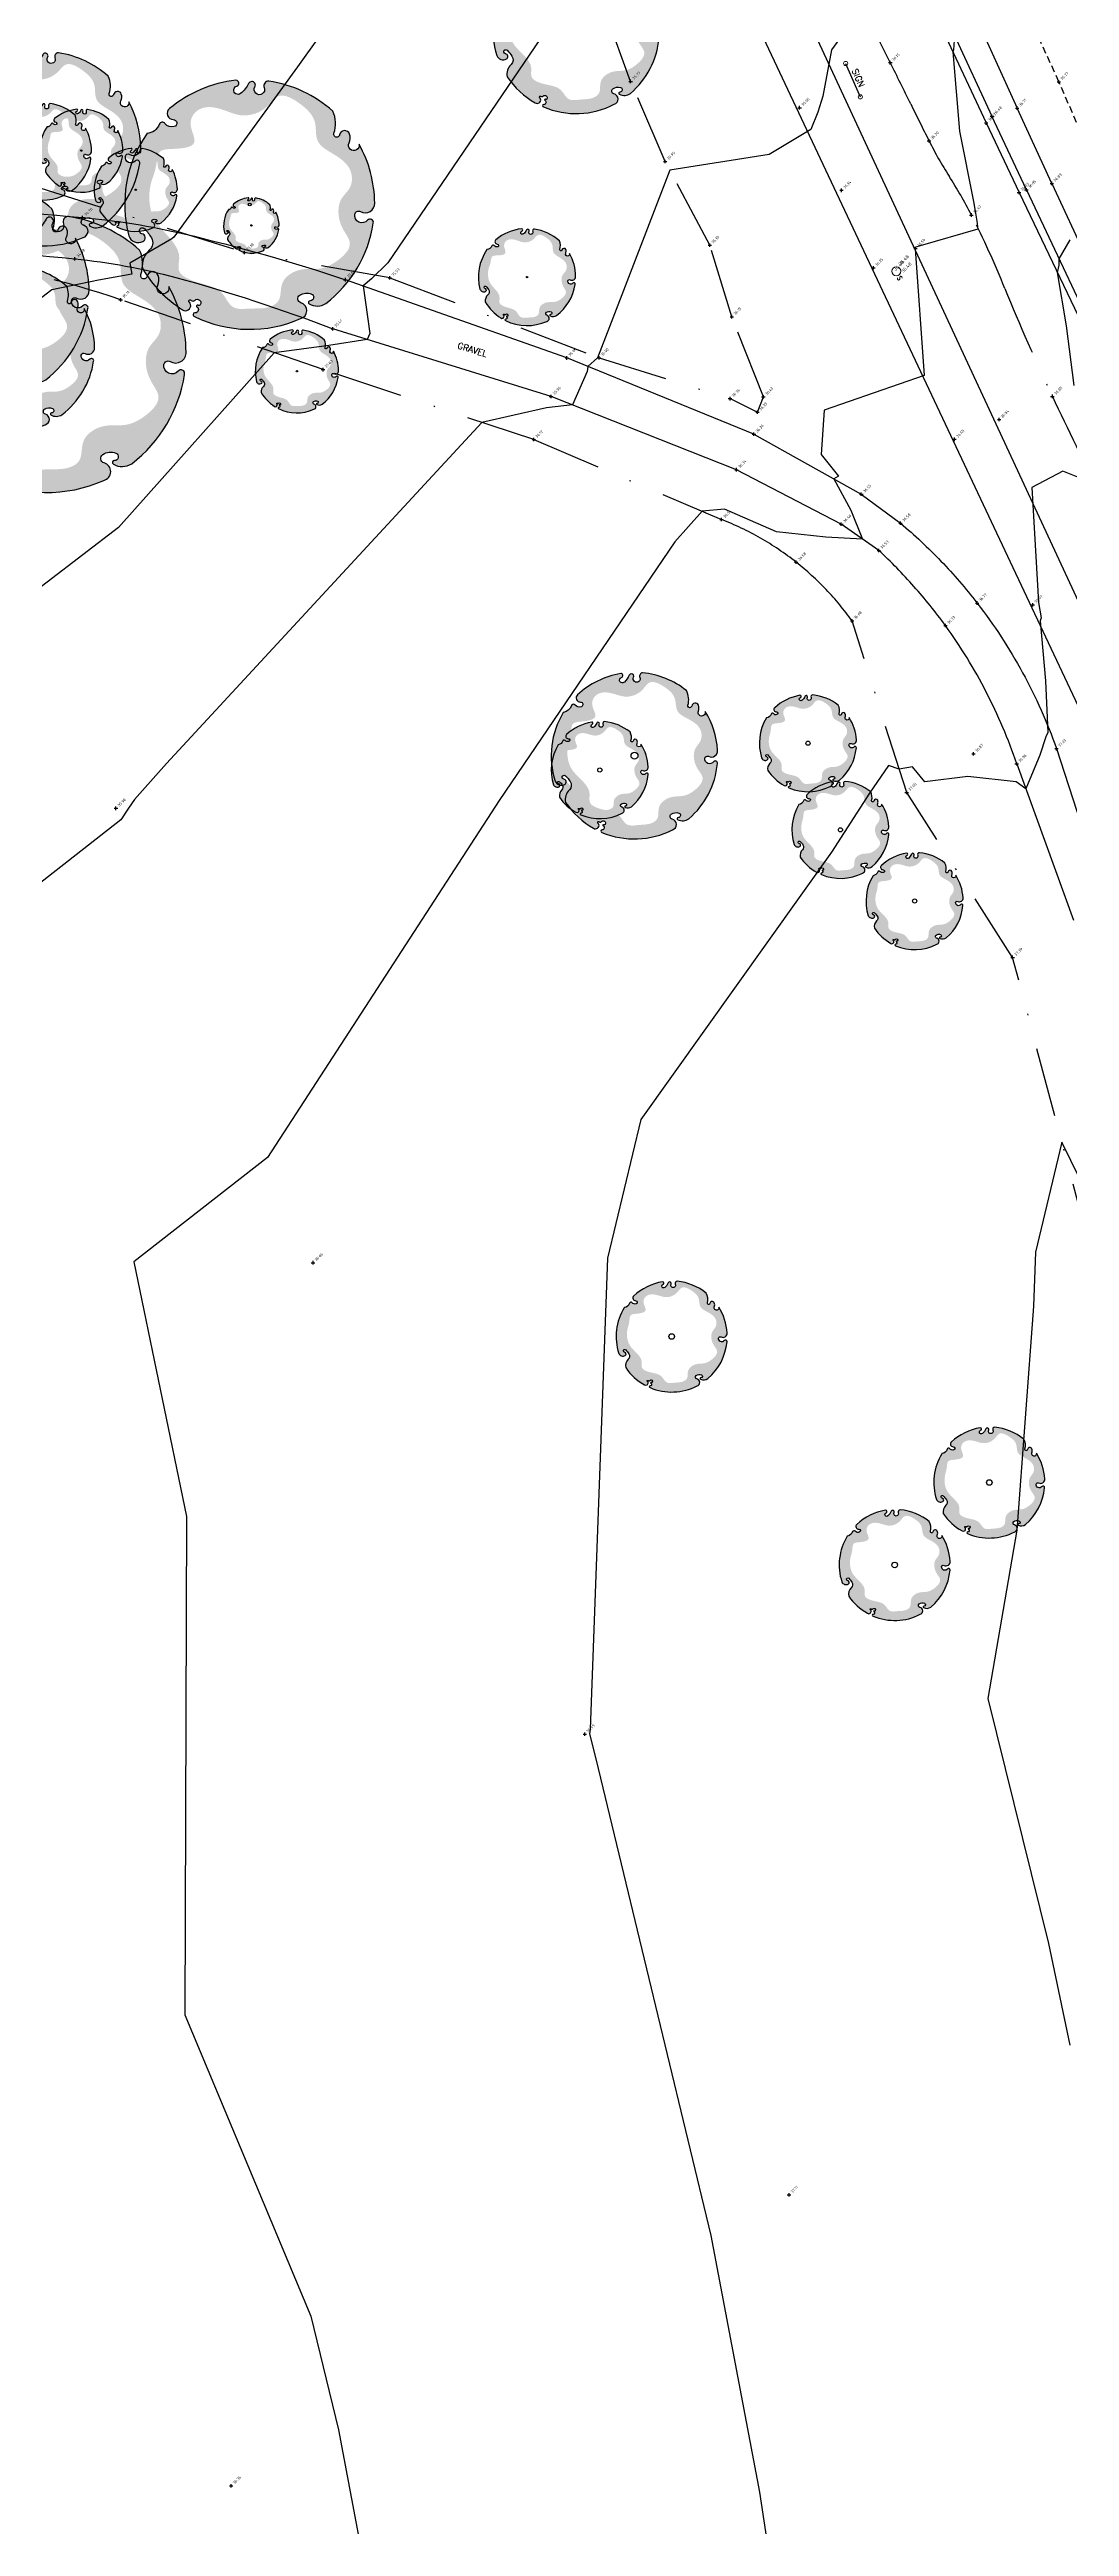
# Model space of a CAD drawing. Header units: metres. Extents: x 246075 to 247503, y 7418632 to 7419642.
# Drawn here: x 246805.2 to 246878.6, y 7419307.5 to 7419485.9 of the extents above; entities that cross this region are included whole.
import ezdxf
from ezdxf.enums import TextEntityAlignment as Align

# ---------------------------------------------------------------- set-up
doc = ezdxf.new("R2010")
doc.units = ezdxf.units.M
for name, pattern in [('DASHDOT', [10, 5, -2.5, 0, -2.5]), ('DASHED', [0.75, 0.5, -0.25]), ('PHANTOM', [2.5, 1.25, -0.25, 0.25, -0.25, 0.25, -0.25])]:
    doc.linetypes.add(name, pattern=pattern)
for name, color, linetype in [('-TEXT', 7, 'Continuous'), ('102_TOP_OF_BANK', 37, 'PHANTOM'), ('103_TOE_OF_BATTER', 37, 'DASHDOT'), ('103_TOE_OF_BATTER-L', 37, 'DASHDOT'), ('103_TOE_OF_BATTER-S', 37, 'DASHDOT'), ('104_EXISTING_SURFACE-L', 35, 'Continuous'), ('104_EXISTING_SURFACE-S', 35, 'Continuous'), ('201_SINGLE_TREE-H', 63, 'Continuous'), ('201_SINGLE_TREE-S', 96, 'Continuous'), ('203_GROUP_TREES', 116, 'DASHDOT'), ('203_GROUP_TREES-L', 116, 'DASHDOT'), ('203_GROUP_TREES-S', 116, 'DASHDOT'), ('403_EDGE_OF_BITUMEN', 8, 'Continuous'), ('403_EDGE_OF_BITUMEN-L', 8, 'Continuous'), ('403_EDGE_OF_BITUMEN-S', 8, 'Continuous'), ('405_EDGE_FORMATION', 33, 'Continuous'), ('405_EDGE_FORMATION-L', 33, 'Continuous'), ('405_EDGE_FORMATION-S', 33, 'Continuous'), ('415_LANE_LINE_DASHED', 53, 'DASHED'), ('415_LANE_LINE_DASHED-L', 53, 'DASHED'), ('415_LANE_LINE_DASHED-S', 53, 'DASHED'), ('418_LANE_LINE_SOLID', 53, 'Continuous'), ('418_LANE_LINE_SOLID-L', 53, 'Continuous'), ('418_LANE_LINE_SOLID-S', 53, 'Continuous'), ('503_SIGN', 89, 'Continuous'), ('903_FENCE', 24, 'FENCELINE'), ('EX-TRAFFIC_SIGN_(SLS)', 89, 'Continuous'), ('Surface_Contours_Major', 4, 'Continuous'), ('Surface_Contours_Minor', 253, 'Continuous')]:
    doc.layers.add(name, color=color, linetype=linetype)
for name, color, linetype, true_color in [('717_ELEC_LINE_OVER', 7, 'Continuous', 0xffa500), ('741_SEWER_PIT-L', 7, 'Continuous', 0xfffd66), ('EX-SEWER_PIT_(SLS)', 7, 'Continuous', 0xfffd66)]:
    doc.layers.add(name, color=color, linetype=linetype, true_color=true_color)
doc.styles.add('ISO', font='iso.shx')
doc.styles.add('ISO2.5', font='isocp.shx', dxfattribs={"height": 2.5})
doc.styles.get("Standard").update_dxf_attribs({"font": 'SIMPLEX.shx'})
doc.linetypes.add('FENCELINE', pattern='A,0.5,-0.2,["/",Standard,S=0.1,R=0,X=0,Y=-0.05],-0.25', length=0.95)

# ---------------------------------------------------------------- blocks, each defined once
blk = doc.blocks.new('CROSS')
at = {"color": 0, "linetype": 'Continuous'}
for p, q in [((-0.5, 0), (0.5, 0)), ((0, -0.5), (0, 0.5))]:
    blk.add_line(p, q, dxfattribs=at)
blk = doc.blocks.new('201T')
at = {"layer": '201_SINGLE_TREE-S'}
blk.add_circle((0, 0), 0.5, dxfattribs=at)
blk = doc.blocks.new('201C')
at = {"layer": '201_SINGLE_TREE-H', "transparency": 33554534}
h = blk.add_hatch(color=256, dxfattribs=at)
h.paths.add_polyline_path([(-0.3717, -0.3344, 0.222926), (0.0196, -0.4996, 0.770799), (0.0439, -0.4417, -0.650302), (0.0511, -0.4116, -0.234737), (0.0964, -0.4247, -0.847312), (0.0816, -0.4475, 0.78443), (0.0732, -0.4583, 0.276934), (0.1352, -0.4813, 0.193599), (0.4309, -0.2536, 0.800435), (0.4144, -0.2337, -0.75216), (0.3757, -0.1925, -0.528914), (0.4006, -0.1909, 0.594112), (0.4663, -0.1804, 0.123805), (0.4962, 0.0616, -1.41759), (0.4607, 0.0811, 0.206906), (0.4758, 0.1133, 0.759729), (0.4374, 0.1252, -1.073307), (0.4187, 0.1392, 0.194379), (0.4474, 0.2231, 0.144612), (0.2544, 0.4304, 0.53339), (0.2277, 0.4128, -1.592592), (0.1939, 0.4293, 1.030038), (0.1758, 0.4513, -0.10361), (0.1314, 0.4262, -1.238487), (0.1282, 0.4593, 0.884725), (0.1336, 0.4818, 0.147549), (-0.1551, 0.4753, 0.71725), (-0.1579, 0.4291, -0.864032), (-0.1646, 0.4015, -0.310704), (-0.1946, 0.4266, 0.58143), (-0.2167, 0.4321, -0.281558), (-0.2766, 0.4162), (-0.2775, 0.4159, 0.217121), (-0.4959, 0.0634), (-0.4959, 0.0634, 0.440011), (-0.4522, 0.021, 0.723973), (-0.4442, 0.0516, -1.384648), (-0.4262, 0.0659, -0.051107), (-0.4149, 0.0223, -0.361502), (-0.441, -0.0208, 0.256822), (-0.4937, -0.0791, 0.116166), (-0.4065, -0.2911, 0.67803), (-0.3682, -0.2843, 0.170035), (-0.3696, -0.274, -1.054701), (-0.3596, -0.2696, 0.431903), (-0.3468, -0.2749, -0.910728), (-0.3329, -0.2993, -0.42046), (-0.3418, -0.2976, 1.007885), (-0.3479, -0.3018, -0.766634), (-0.3646, -0.3216, 0.938602), (-0.3717, -0.3344)])
edge = h.paths.add_edge_path(flags=16)
edge.add_spline(control_points=[(-0.3177, 0.2468), (-0.303, 0.2628), (-0.2856, 0.2893), (-0.256, 0.3411), (-0.1928, 0.3155), (-0.0921, 0.286), (-0.1162, 0.3941), (-0.0359, 0.4462), (0.0392, 0.3985), (0.1028, 0.3299), (0.1957, 0.3214), (0.2784, 0.3804), (0.3442, 0.2961), (0.3785, 0.2147), (0.3303, 0.1307), (0.3915, 0.0592), (0.4378, -0.0139), (0.4055, -0.0919), (0.3459, -0.1091), (0.3102, -0.1666), (0.3057, -0.2282), (0.3286, -0.3091), (0.2408, -0.3447), (0.1647, -0.3496), (0.103, -0.3142), (0.0463, -0.3153), (0.0047, -0.3356), (-0.0139, -0.3682), (-0.0327, -0.4069), (-0.0927, -0.4151), (-0.1463, -0.3868), (-0.23, -0.3665), (-0.2245, -0.2773), (-0.2864, -0.2294), (-0.3344, -0.1941), (-0.3737, -0.1409), (-0.3276, -0.0866), (-0.344, -0.0009), (-0.3866, 0.0828), (-0.3665, 0.1796), (-0.3359, 0.2271), (-0.3177, 0.2468)], knot_values=[0, 0, 0, 0, 0.064972, 0.101243, 0.15652, 0.245586, 0.324463, 0.387907, 0.486094, 0.554514, 0.671826, 0.728629, 0.823661, 0.919885, 0.989953, 1.075257, 1.171704, 1.23593, 1.293575, 1.346478, 1.426142, 1.479146, 1.570817, 1.644481, 1.712561, 1.774901, 1.807, 1.846291, 1.885582, 1.928182, 2.007036, 2.074591, 2.151638, 2.226455, 2.293426, 2.340744, 2.397548, 2.47317, 2.587294, 2.673595, 2.754259, 2.754259, 2.754259, 2.754259], degree=3, periodic=0)
at = {"layer": '201_SINGLE_TREE-S'}
blk.add_lwpolyline([(-0.3717, -0.3344, 0.222926), (0.0196, -0.4996, 0.770799), (0.0439, -0.4417, -0.650302), (0.0511, -0.4116, -0.234737), (0.0964, -0.4247, -0.847312), (0.0816, -0.4475, 0.78443), (0.0732, -0.4583, 0.276934), (0.1352, -0.4813, 0.193599), (0.4309, -0.2536, 0.800435), (0.4144, -0.2337, -0.75216), (0.3757, -0.1925, -0.528914), (0.4006, -0.1909, 0.594112), (0.4663, -0.1804, 0.123805), (0.4962, 0.0616, -1.41759), (0.4607, 0.0811, 0.206906), (0.4758, 0.1133, 0.759729), (0.4374, 0.1252, -1.073307), (0.4187, 0.1392, 0.194379), (0.4474, 0.2231, 0.144612), (0.2544, 0.4304, 0.53339), (0.2277, 0.4128, -1.592592), (0.1939, 0.4293, 1.030038), (0.1758, 0.4513, -0.10361), (0.1314, 0.4262, -1.238487), (0.1282, 0.4593, 0.884725), (0.1336, 0.4818, 0.147549), (-0.1551, 0.4753, 0.71725), (-0.1579, 0.4291, -0.864032), (-0.1646, 0.4015, -0.310704), (-0.1946, 0.4266, 0.58143), (-0.2167, 0.4321, -0.281558), (-0.2766, 0.4162), (-0.2775, 0.4159, 0.217121), (-0.4959, 0.0634), (-0.4959, 0.0634, 0.440011), (-0.4522, 0.021, 0.723973), (-0.4442, 0.0516, -1.384648), (-0.4262, 0.0659, -0.051107), (-0.4149, 0.0223, -0.361502), (-0.441, -0.0208, 0.256822), (-0.4937, -0.0791, 0.116166), (-0.4065, -0.2911, 0.67803), (-0.3682, -0.2843, 0.170035), (-0.3696, -0.274, -1.054701), (-0.3596, -0.2696, 0.431903), (-0.3468, -0.2749, -0.910728), (-0.3329, -0.2993, -0.42046), (-0.3418, -0.2976, 1.007885), (-0.3479, -0.3018, -0.766634), (-0.3646, -0.3216, 0.938602), (-0.3717, -0.3344)], format="xyb", dxfattribs=at)
blk = doc.blocks.new('SEWA')
at = {"color": 0, "linetype": 'Continuous', "lineweight": 13}
for p, q in [((0.47, 0.15), (0.46, 0.11)), ((0.46, 0.11), (0.48, 0.07)), ((0.5, 0.19), (0.47, 0.15)), ((0.48, 0.07), (0.5, 0.04)), ((0.54, 0.2), (0.5, 0.19)), ((0.5, 0.04), (0.62, -0.01)), ((0.64, 0.18), (0.54, 0.2)), ((0.46, -0.12), (0.58, -0.16)), ((0.58, -0.16), (0.62, -0.15)), ((0.58, -0.16), (0.59, -0.16)), ((0.62, -0.01), (0.62, -0.01)), ((0.65, -0.04), (0.62, -0.01)), ((0.62, -0.01), (0.62, -0.01)), ((0.62, -0.15), (0.65, -0.12)), ((0.66, -0.08), (0.65, -0.04)), ((0.65, -0.12), (0.66, -0.08))]:
    blk.add_line(p, q, dxfattribs=at)
blk.add_circle((0, 0), 0.325, dxfattribs=at)
blk = doc.blocks.new('SPD')
at = {"color": 0, "linetype": 'Continuous', "lineweight": 13}
blk.add_circle((0, 0), 0.15, dxfattribs=at)
blk = doc.blocks.new('GR')
at = {"layer": '-TEXT'}
blk.add_text('GRAVEL', height=0.45, dxfattribs=at).set_placement((0.04, -0.22), align=Align.CENTER)

msp = doc.modelspace()

# ---------------------------------------------------------------- linework, layer by layer
at = {"layer": '102_TOP_OF_BANK'}
msp.add_lwpolyline([(246964.76, 7419288.13, 0.000006), (246962.49, 7419293.02, 0.000004), (246958.79, 7419300.99, 0.000851), (246954.89, 7419309.36, -0.001305), (246952.36, 7419314.81, -0.001812), (246951.35, 7419317.01, 0.000378), (246946.56, 7419327.56, 0.000634), (246940.66, 7419340.49, 0.007086), (246940.11, 7419341.64, 0.013073), (246939.7, 7419342.41, 0.000875), (246933.34, 7419353.73, 0.00193), (246927.82, 7419363.43, -0.004646), (246925.55, 7419367.47, -0.008164), (246924.01, 7419370.39, -0.002235), (246918.59, 7419381.17, -0.001445), (246912.9, 7419392.7, -0.004879), (246911.26, 7419396.14, -0.003366), (246907.85, 7419403.58, 0.002455), (246903.2, 7419413.79, 0.000273), (246902.1, 7419416.17, -0.000057), (246896.78, 7419427.68, -0.001879), (246894.71, 7419432.19, -0.000934), (246890.61, 7419441.29)], format="xyb", dxfattribs=at)
at = {"layer": '103_TOE_OF_BATTER'}
msp.add_lwpolyline([(246863.78, 7419488.86, -0.001545), (246865.72, 7419484.99, -0.001082), (246867.19, 7419482.01, 0.001211), (246868.51, 7419479.35, 0.027283), (246869.95, 7419476.81, -0.024607), (246871.56, 7419474.01, -0.022295), (246873.97, 7419468.72, 0.015237), (246877.39, 7419460.94, 0.002684), (246880.83, 7419453.82, -0.003762)], format="xyb", dxfattribs=at)
at = {"layer": '203_GROUP_TREES'}
for p, q in [((246847.02, 7419483.64), (246840.58, 7419501.37)), ((246849.51, 7419477.86), (246847.02, 7419483.64)), ((246804.02, 7419476.12), (246819.21, 7419471.31)), ((246852.72, 7419471.84), (246849.51, 7419477.86)), ((246829.68, 7419469.48), (246819.21, 7419471.31)), ((246854.31, 7419466.68), (246852.72, 7419471.84)), ((246829.68, 7419469.48), (246844.75, 7419463.72)), ((246824.87, 7419462.87), (246810.3, 7419467.9)), ((246856.58, 7419460.91), (246854.31, 7419466.68)), ((246844.75, 7419463.72), (246854.18, 7419460.78)), ((246840.05, 7419457.83), (246824.87, 7419462.87)), ((246854.18, 7419460.78), (246856.15, 7419459.8)), ((246856.15, 7419459.8), (246856.58, 7419460.91)), ((246840.05, 7419457.83), (246853.56, 7419452.07)), ((246866.9, 7419432.4), (246862.97, 7419444.76)), ((246874.53, 7419420.52), (246866.9, 7419432.4)), ((246880.17, 7419399.35), (246874.53, 7419420.52))]:
    msp.add_line(p, q, dxfattribs=at)
for points in [[(246764.31, 7419464.92, -0.023131), (246772.11, 7419467.88, -0.034335), (246777.56, 7419469.25, -0.008131), (246782.44, 7419470.05, -0.006002), (246789.09, 7419470.94, -0.066144), (246798.03, 7419470.85, -0.046768), (246810.3, 7419467.9)], [(246862.97, 7419444.76, 0.035382), (246861.1, 7419447.02, 0.035382), (246858.94, 7419448.99, 0.037579), (246856.37, 7419450.73, 0.037579), (246853.56, 7419452.07)]]:
    msp.add_lwpolyline(points, format="xyb", dxfattribs=at)
at = {"layer": '403_EDGE_OF_BITUMEN'}
for p, q in [((246869.72, 7419486.84), (246872.62, 7419480.64)), ((246872.62, 7419480.64), (246874.99, 7419475.63)), ((246874.99, 7419475.63), (246881.12, 7419462.82))]:
    msp.add_line(p, q, dxfattribs=at)
at = {"layer": '405_EDGE_FORMATION'}
for p, q in [((246842.42, 7419463.71), (246826.48, 7419469.35)), ((246841.29, 7419460.93), (246825.57, 7419465.81)), ((246855.9, 7419458.22), (246842.42, 7419463.71)), ((246854.64, 7419455.66), (246841.29, 7419460.93)), ((246855.9, 7419458.22), (246863.63, 7419453.89)), ((246862.19, 7419451.73), (246854.64, 7419455.66)), ((246863.63, 7419453.89), (246866.46, 7419451.8)), ((246864.89, 7419449.84), (246862.19, 7419451.73)), ((246877.69, 7419435.56), (246881.47, 7419423.87)), ((246874.82, 7419434.46), (246878.91, 7419423.2))]:
    msp.add_line(p, q, dxfattribs=at)
for points in [[(246759.28, 7419466.61, -0.010376), (246763.77, 7419468.72, -0.019038), (246766.29, 7419469.73, -0.003938), (246772.52, 7419471.89, -0.009599), (246775.11, 7419472.71, -0.033265), (246780.63, 7419473.96, -0.022467), (246788.97, 7419474.88, -0.030546), (246792.58, 7419474.9, -0.007335), (246807.56, 7419473.83, -0.036534), (246814.87, 7419472.65, -0.022403), (246826.48, 7419469.35)], [(246760.88, 7419464.22, -0.017205), (246765.33, 7419466.54, -0.031377), (246767.88, 7419467.56, -0.005181), (246773.61, 7419469.4, -0.011518), (246776.21, 7419470.14, -0.02545), (246781.62, 7419471.25, -0.019073), (246788.94, 7419472.08, -0.035789), (246792.37, 7419472.09, -0.008356), (246807, 7419470.85, -0.04101), (246814.26, 7419469.51, -0.025431), (246825.57, 7419465.81)], [(246866.46, 7419451.8, -0.026382), (246869.37, 7419449.07, -0.026382), (246871.97, 7419446.05, -0.039652), (246875.25, 7419441.03, -0.039652), (246877.69, 7419435.56)], [(246874.82, 7419434.46, 0.037948), (246872.63, 7419439.64, 0.037948), (246869.69, 7419444.43, 0.024441), (246867.42, 7419447.25, 0.024441), (246864.89, 7419449.84)]]:
    msp.add_lwpolyline(points, format="xyb", dxfattribs=at)
at = {"layer": '415_LANE_LINE_DASHED'}
for p, q in [((246877.86, 7419483.61), (246875.11, 7419489.65)), ((246880.33, 7419477.92), (246877.86, 7419483.61))]:
    msp.add_line(p, q, dxfattribs=at)
at = {"layer": '418_LANE_LINE_SOLID'}
for p, q in [((246870.31, 7419486.99), (246873.04, 7419481.13)), ((246872.09, 7419487.79), (246874.85, 7419481.72)), ((246877.35, 7419476.29), (246874.85, 7419481.72)), ((246875.52, 7419475.82), (246873.04, 7419481.13)), ((246877.35, 7419476.29), (246883.15, 7419463.77)), ((246875.52, 7419475.82), (246881.6, 7419462.94))]:
    msp.add_line(p, q, dxfattribs=at)
at = {"layer": '503_SIGN'}
msp.add_line((246862.5, 7419484.93), (246863.56, 7419482.52), dxfattribs=at)
at = {"layer": '717_ELEC_LINE_OVER'}
msp.add_line((246855.33, 7419497.74), (246905.91, 7419388.69), dxfattribs=at)
at = {"layer": '903_FENCE'}
msp.add_line((246894.02, 7419407.22), (246805.34, 7419595.73), dxfattribs=at)
at = {"layer": 'Surface_Contours_Major'}
for points, elevation in [([(246863.71, 7419488.99), (246861.48, 7419485.92), (246860.86, 7419482.57), (246860.51, 7419481.41), (246859.99, 7419480.17), (246857, 7419478.38), (246849.84, 7419477.25), (246845.5, 7419465.96), (246844.64, 7419463.72), (246843.93, 7419463.09), (246843.89, 7419462.74), (246842.84, 7419460.32), (246840.96, 7419460.11), (246836.3, 7419459.07), (246813.61, 7419434.49), (246811.29, 7419431.89), (246810.87, 7419431.28), (246810.32, 7419430.44), (246790.01, 7419414.52)], 36), ([(246826.3, 7419489.25), (246823.03, 7419484.68), (246814.13, 7419472.41), (246813.99, 7419472.3), (246810.95, 7419470.55), (246811.09, 7419469.74), (246808.71, 7419469.32), (246805.35, 7419468.61), (246794.63, 7419460.42)], 35), ([(246878.65, 7419472.21), (246877.86, 7419470.85), (246877.85, 7419470.4), (246877.74, 7419469.87), (246878.38, 7419466.02), (246878.93, 7419461.72)], 37), ([(246880.43, 7419454.63), (246878.15, 7419455.55), (246875.91, 7419454.38), (246876.4, 7419446.09), (246876.59, 7419444.98), (246876.52, 7419444.76), (246876.89, 7419440.44), (246877.06, 7419436.72), (246876.92, 7419436.41), (246876.48, 7419435.1), (246875.47, 7419432.67), (246874.79, 7419433.16), (246871.3, 7419433.54), (246868.21, 7419433.17), (246867.33, 7419434.25), (246866.36, 7419434.09), (246865.59, 7419434.34), (246864.23, 7419432.35), (246861.48, 7419428.1), (246847.76, 7419408.83), (246845.35, 7419398.84), (246844.1, 7419364.92), (246844.09, 7419364.73), (246844.06, 7419364.58), (246844.51, 7419362.76), (246852.8, 7419328.42), (246856.29, 7419309.93), (246863.28, 7419263.7)], 37)]:
    msp.add_lwpolyline(points, dxfattribs=dict(at, elevation=elevation))
at = {"layer": 'Surface_Contours_Minor'}
for points, elevation in [([(246840.9, 7419487.25), (246829.54, 7419470.56), (246828.36, 7419469.42), (246827.77, 7419468.9), (246828.25, 7419465.47), (246828.06, 7419465.03), (246825.28, 7419464.61), (246821.34, 7419464.09), (246810.15, 7419451.49), (246802.43, 7419445.59)], 35.5), ([(246870.35, 7419486.91), (246870.26, 7419485.9), (246870.22, 7419485.77), (246870.7, 7419480.04), (246871.72, 7419474.98), (246871.85, 7419474.14), (246871.94, 7419473.56), (246872.02, 7419472.99), (246867.87, 7419471.8), (246867.55, 7419471.7), (246867.49, 7419471.63), (246867.5, 7419471.58), (246868.17, 7419462.45), (246860.95, 7419459.94), (246860.75, 7419456.76), (246861.99, 7419455.19), (246861.65, 7419455), (246862.87, 7419452.75), (246863.72, 7419450.66), (246861.08, 7419450.8), (246857.52, 7419451.19), (246853.78, 7419452.81), (246852.17, 7419452.66), (246850.21, 7419450.47), (246837.55, 7419431.82), (246820.86, 7419406.11), (246811.25, 7419398.58), (246815.03, 7419380.24), (246814.93, 7419344.32), (246824, 7419322.62), (246825.98, 7419314.42), (246830.43, 7419290.83)], 36.5), ([(246880.64, 7419401.98), (246878.08, 7419407.21), (246876.17, 7419399.29), (246876.02, 7419395.39), (246874.84, 7419379.24), (246872.74, 7419367.12), (246877.11, 7419349.47), (246878.65, 7419342.15)], 37.5)]:
    msp.add_lwpolyline(points, dxfattribs=dict(at, elevation=elevation))

# ---------------------------------------------------------------- block references
at = {"layer": '-TEXT', "rotation": 342.7652998800519}
msp.add_blockref('GR', (246835.59, 7419464.31), dxfattribs=at)
at = {"layer": '103_TOE_OF_BATTER-S', "xscale": 0.25, "yscale": 0.25, "zscale": 0.25}
for p in [(246865.72, 7419484.99), (246868.51, 7419479.35), (246871.56, 7419474.01), (246877.39, 7419460.94)]:
    msp.add_blockref('CROSS', p, dxfattribs=at)
at = {"layer": '104_EXISTING_SURFACE-S', "xscale": 0.25, "yscale": 0.25, "zscale": 0.25}
for p in [(246859.19, 7419481.74), (246862.21, 7419475.79), (246867.54, 7419471.6), (246864.5, 7419470.2), (246873.56, 7419459.27), (246870.34, 7419457.85), (246875.99, 7419445.92), (246871.71, 7419435.19), (246809.96, 7419431.26), (246824.15, 7419398.52), (246843.72, 7419364.55), (246858.43, 7419331.36), (246818.26, 7419310.39)]:
    msp.add_blockref('CROSS', p, dxfattribs=at)
at = {"layer": '201_SINGLE_TREE-S'}
for name, p, xscale, yscale, zscale, rotation in [('201C', (246843.1, 7419487.32), 12, 12, 12, 25), ('201C', (246804.75, 7419478.78), 13.999, 13.999, 13.999, 21.8), ('201C', (246819.59, 7419474.77), 17.999, 17.999, 17.999, 21.8), ('201C', (246804.7, 7419478.58), 6.999, 6.999, 6.999, 21.8), ('201C', (246807.46, 7419478.65), 5.999, 5.999, 5.999, 21.8), ('201C', (246811.38, 7419475.83), 5.999, 5.999, 5.999, 21.8), ('201C', (246800.03, 7419468.48), 15.999, 15.999, 15.999, 21.8), ('201T', (246807.46, 7419478.65), 0.099, 0.099, 0.099, 21.8), ('201C', (246805.01, 7419464.02), 19.999, 19.999, 19.999, 21.8), ('201T', (246811.38, 7419475.83), 0.099, 0.099, 0.099, 21.8), ('201C', (246819.71, 7419473.26), 3.999, 3.999, 3.999, 21.8), ('201T', (246819.59, 7419474.77), 0.199, 0.199, 0.199, 21.8), ('201T', (246819.71, 7419473.26), 0.099, 0.099, 0.099, 21.8), ('201C', (246839.56, 7419469.54), 6.999, 6.999, 6.999, 21.8), ('201C', (246802.42, 7419464.38), 11.999, 11.999, 11.999, 21.8), ('201T', (246839.56, 7419469.54), 0.099, 0.099, 0.099, 21.8), ('201C', (246822.99, 7419462.75), 5.999, 5.999, 5.999, 21.8), ('201T', (246822.99, 7419462.75), 0.099, 0.099, 0.099, 21.8), ('201C', (246847.3, 7419435.05), 12, 12, 12, 25), ('201C', (246859.79, 7419435.95), 7, 7, 7, 25), ('201C', (246844.8, 7419434.02), 7, 7, 7, 25), ('201T', (246847.3, 7419435.05), 0.5, 0.5, 0.5, 25), ('201T', (246859.79, 7419435.95), 0.3, 0.3, 0.3, 25), ('201T', (246844.8, 7419434.02), 0.3, 0.3, 0.3, 25), ('201C', (246862.13, 7419429.71), 7, 7, 7, 25), ('201T', (246862.13, 7419429.71), 0.3, 0.3, 0.3, 25), ('201C', (246867.47, 7419424.58), 7, 7, 7, 25), ('201T', (246867.47, 7419424.58), 0.3, 0.3, 0.3, 25), ('201C', (246849.98, 7419393.2), 8, 8, 8, 25), ('201T', (246849.98, 7419393.2), 0.4, 0.4, 0.4, 25), ('201C', (246872.85, 7419382.68), 8, 8, 8, 25), ('201C', (246866.04, 7419376.74), 8, 8, 8, 25), ('201T', (246872.85, 7419382.68), 0.4, 0.4, 0.4, 25), ('201T', (246866.04, 7419376.74), 0.4, 0.4, 0.4, 25)]:
    msp.add_blockref(name, p, dxfattribs=dict(at, xscale=xscale, yscale=yscale, zscale=zscale, rotation=rotation))
at = {"layer": '203_GROUP_TREES-S', "xscale": 0.25, "yscale": 0.25, "zscale": 0.25}
for p in [(246847.02, 7419483.64), (246849.51, 7419477.86), (246819.21, 7419471.31), (246852.72, 7419471.84), (246829.68, 7419469.48), (246810.3, 7419467.9), (246854.31, 7419466.68), (246844.75, 7419463.72), (246824.87, 7419462.87), (246854.18, 7419460.78), (246856.58, 7419460.91), (246856.15, 7419459.8), (246840.05, 7419457.83), (246853.56, 7419452.07), (246858.94, 7419448.99), (246862.97, 7419444.76), (246866.9, 7419432.4), (246874.53, 7419420.52)]:
    msp.add_blockref('CROSS', p, dxfattribs=at)
at = {"layer": '403_EDGE_OF_BITUMEN-S', "xscale": 0.25, "yscale": 0.25, "zscale": 0.25}
for p in [(246872.62, 7419480.64), (246874.99, 7419475.63)]:
    msp.add_blockref('CROSS', p, dxfattribs=at)
at = {"layer": '405_EDGE_FORMATION-S', "xscale": 0.25, "yscale": 0.25, "zscale": 0.25}
for p in [(246807.56, 7419473.83), (246807, 7419470.85), (246826.48, 7419469.35), (246825.57, 7419465.81), (246842.42, 7419463.71), (246841.29, 7419460.93), (246855.9, 7419458.22), (246854.64, 7419455.66), (246863.63, 7419453.89), (246862.19, 7419451.73), (246866.46, 7419451.8), (246864.89, 7419449.84), (246871.97, 7419446.05), (246869.69, 7419444.43), (246877.69, 7419435.56), (246874.82, 7419434.46)]:
    msp.add_blockref('CROSS', p, dxfattribs=at)
at = {"layer": '415_LANE_LINE_DASHED-S', "xscale": 0.25, "yscale": 0.25, "zscale": 0.25}
msp.add_blockref('CROSS', (246877.86, 7419483.61), dxfattribs=at)
at = {"layer": '418_LANE_LINE_SOLID-S', "xscale": 0.25, "yscale": 0.25, "zscale": 0.25}
for p in [(246874.85, 7419481.72), (246873.04, 7419481.13), (246877.35, 7419476.29), (246875.52, 7419475.82)]:
    msp.add_blockref('CROSS', p, dxfattribs=at)
at = {"layer": 'EX-SEWER_PIT_(SLS)', "lineweight": 30, "rotation": 295}
msp.add_blockref('SEWA', (246866.15, 7419469.96), dxfattribs=at)
at = {"layer": 'EX-TRAFFIC_SIGN_(SLS)', "lineweight": 30}
for p in [(246862.5, 7419484.93), (246863.56, 7419482.52)]:
    msp.add_blockref('SPD', p, dxfattribs=at)

# ---------------------------------------------------------------- texts
at = {"layer": '-TEXT'}
msp.add_text('SIGN', height=0.45, rotation=293.6647, dxfattribs=at).set_placement((246863.21, 7419483.8), align=Align.CENTER)
at = {"layer": '103_TOE_OF_BATTER-L', "style": 'ISO2.5'}
for s, p in [('36.15', (246865.88, 7419485.16)), ('36.30', (246868.68, 7419479.51)), ('36.47', (246871.73, 7419474.18)), ('36.85', (246877.56, 7419461.11))]:
    msp.add_text(s, height=0.2, rotation=45, dxfattribs=at).set_placement(p, align=Align.MIDDLE_LEFT)
at = {"layer": '104_EXISTING_SURFACE-L', "style": 'ISO2.5'}
for s, p in [('35.95', (246859.36, 7419481.91)), ('36.14', (246862.38, 7419475.96)), ('36.25', (246864.67, 7419470.37)), ('36.50', (246867.7, 7419471.77)), ('36.65', (246870.51, 7419458.02)), ('36.84', (246873.72, 7419459.43)), ('36.97', (246876.15, 7419446.09)), ('36.87', (246871.87, 7419435.36)), ('35.98', (246810.13, 7419431.43)), ('36.66', (246824.32, 7419398.69)), ('36.99', (246843.89, 7419364.72)), ('37.11', (246858.6, 7419331.53)), ('36.36', (246818.42, 7419310.56))]:
    msp.add_text(s, height=0.2, rotation=45, dxfattribs=at).set_placement(p, align=Align.MIDDLE_LEFT)
at = {"layer": '203_GROUP_TREES-L', "style": 'ISO2.5'}
for s, p in [('35.77', (246847.19, 7419483.81)), ('35.99', (246849.68, 7419478.03)), ('35.18', (246819.38, 7419471.48)), ('36.10', (246852.89, 7419472.01)), ('35.53', (246829.85, 7419469.64)), ('35.11', (246810.46, 7419468.07)), ('36.15', (246854.48, 7419466.85)), ('36.00', (246844.91, 7419463.89)), ('35.63', (246825.03, 7419463.04)), ('36.36', (246854.35, 7419460.95)), ('36.33', (246856.32, 7419459.97)), ('36.43', (246856.75, 7419461.08)), ('36.12', (246840.21, 7419458)), ('36.54', (246853.73, 7419452.23)), ('36.58', (246859.11, 7419449.16)), ('36.68', (246863.13, 7419444.93)), ('37.05', (246867.07, 7419432.57)), ('37.39', (246874.7, 7419420.68))]:
    msp.add_text(s, height=0.2, rotation=45, dxfattribs=at).set_placement(p, align=Align.MIDDLE_LEFT)
at = {"layer": '403_EDGE_OF_BITUMEN-L', "style": 'ISO2.5'}
for s, p in [('36.67', (246872.79, 7419480.81)), ('36.83', (246875.16, 7419475.8))]:
    msp.add_text(s, height=0.2, rotation=45, dxfattribs=at).set_placement(p, align=Align.MIDDLE_LEFT)
at = {"layer": '405_EDGE_FORMATION-L', "style": 'ISO2.5'}
for s, p in [('34.76', (246807.72, 7419473.99)), ('34.88', (246807.17, 7419471.02)), ('35.46', (246826.64, 7419469.52)), ('35.41', (246825.73, 7419465.98)), ('35.95', (246842.59, 7419463.88)), ('35.96', (246841.46, 7419461.1)), ('36.36', (246856.07, 7419458.39)), ('36.34', (246854.81, 7419455.83)), ('36.55', (246863.8, 7419454.06)), ('36.46', (246862.36, 7419451.9)), ('36.58', (246866.63, 7419451.97)), ('36.53', (246865.06, 7419450.01)), ('36.77', (246872.14, 7419446.22)), ('36.73', (246869.86, 7419444.59)), ('36.96', (246874.99, 7419434.63)), ('37.03', (246877.86, 7419435.73))]:
    msp.add_text(s, height=0.2, rotation=45, dxfattribs=at).set_placement(p, align=Align.MIDDLE_LEFT)
at = {"layer": '415_LANE_LINE_DASHED-L', "style": 'ISO2.5'}
msp.add_text('36.77', height=0.2, rotation=45, dxfattribs=at).set_placement((246878.02, 7419483.78), align=Align.MIDDLE_LEFT)
at = {"layer": '418_LANE_LINE_SOLID-L', "style": 'ISO2.5'}
for s, p in [('36.68', (246873.21, 7419481.3)), ('36.71', (246875.02, 7419481.88)), ('36.85', (246875.68, 7419475.99)), ('36.89', (246877.52, 7419476.46))]:
    msp.add_text(s, height=0.2, rotation=45, dxfattribs=at).set_placement(p, align=Align.MIDDLE_LEFT)
at = {"layer": '741_SEWER_PIT-L', "style": 'ISO'}
for p in [(246866.38, 7419470.45), (246866, 7419470.04), (246866.56, 7419469.91)]:
    msp.add_text('36.48', height=0.25, rotation=45, dxfattribs=at).set_placement(p, align=Align.MIDDLE_LEFT)

doc.saveas('drawing.dxf')
